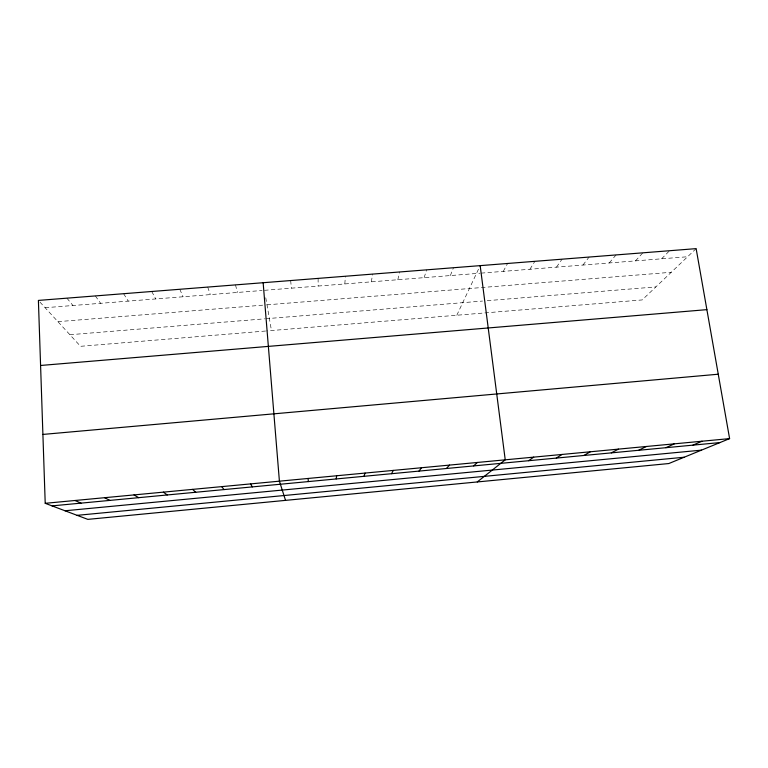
<?xml version="1.0" encoding="UTF-8"?>
<svg xmlns="http://www.w3.org/2000/svg" width="768" height="768" viewBox="0 0 768 768"><rect width="100%" height="100%" fill="white"/><g stroke="black" fill="none" stroke-linecap="round" stroke-linejoin="round"><path stroke-width="0.58" stroke-dasharray="3.84 2.88" d="M344.813 283.939L345.408 276.24M371.366 281.837L372.595 274.099M397.805 279.734L399.667 271.968M424.138 277.651L426.614 269.846M450.355 275.568L453.456 267.734M456.816 315.245L480.173 265.632M503.261 271.373L507.59 263.472M529.93 269.251L534.874 261.322M556.493 267.149L562.051 259.181M582.941 265.046L589.104 257.05M609.274 262.963L616.032 254.938M635.491 260.88L642.845 252.826M661.594 258.806L669.552 250.723M696.134 248.63L642.173 299.933L266.755 330.931M69.898 334.723L264.682 318.826M265.853 318.73L482.544 301.056M487.21 300.672L655.872 286.915M265.574 331.027L80.525 346.31L39.149 301.219M57.898 321.658L263.482 305.107M266.995 304.829L671.251 272.285M45.11 307.718L262.118 290.496M264.461 290.314L479.962 273.216M481.133 273.13L687.6 256.742M66.931 298.166L72.941 305.51M95.328 295.93L100.656 303.312M123.61 293.702L128.256 301.123M151.757 291.485L155.731 298.944M179.789 289.277L183.091 296.774M207.696 287.078L210.326 294.605M235.478 284.89L237.456 292.454M265.757 297.744L271.469 330.547M290.688 280.55L291.36 288.182M318.106 278.39L318.144 286.051"/><path stroke-width="1.15" d="M336.211 478.944L336.634 475.757M363.946 476.314L365.05 473.078M391.546 473.702L393.331 470.4M419.03 471.091L421.498 467.741M446.4 468.499L449.53 465.091M473.645 465.917L477.437 462.451M477.264 481.949L505.229 459.821L480.173 265.632M528.595 460.714L533.722 457.133M556.291 458.083L562.09 454.445M583.872 455.472L590.333 451.776M611.328 452.87L618.432 449.117M638.659 450.278L646.416 446.477M665.866 447.696L674.275 443.846M692.957 445.133L702 441.226M729.6 438.614L668.794 463.546L87.83 519.37L45.216 503.309L38.4 300.413L696.134 248.63L729.6 438.614L45.216 503.309M52.042 505.882L719.933 442.579M65.011 510.768L701.472 450.144M77.126 515.338L684.163 457.238M42.902 434.429L718.253 374.218M40.589 365.472L706.877 309.648M74.966 500.496L81.034 503.136M104.573 497.693L109.901 500.4M134.045 494.909L138.634 497.674M163.382 492.134L167.232 494.957M192.595 489.379L195.715 492.259M221.664 486.624L224.064 489.571M250.598 483.898L252.288 486.902M285.542 500.371L279.408 481.171L263.146 282.72M308.083 478.454L308.362 481.584"/></g></svg>
